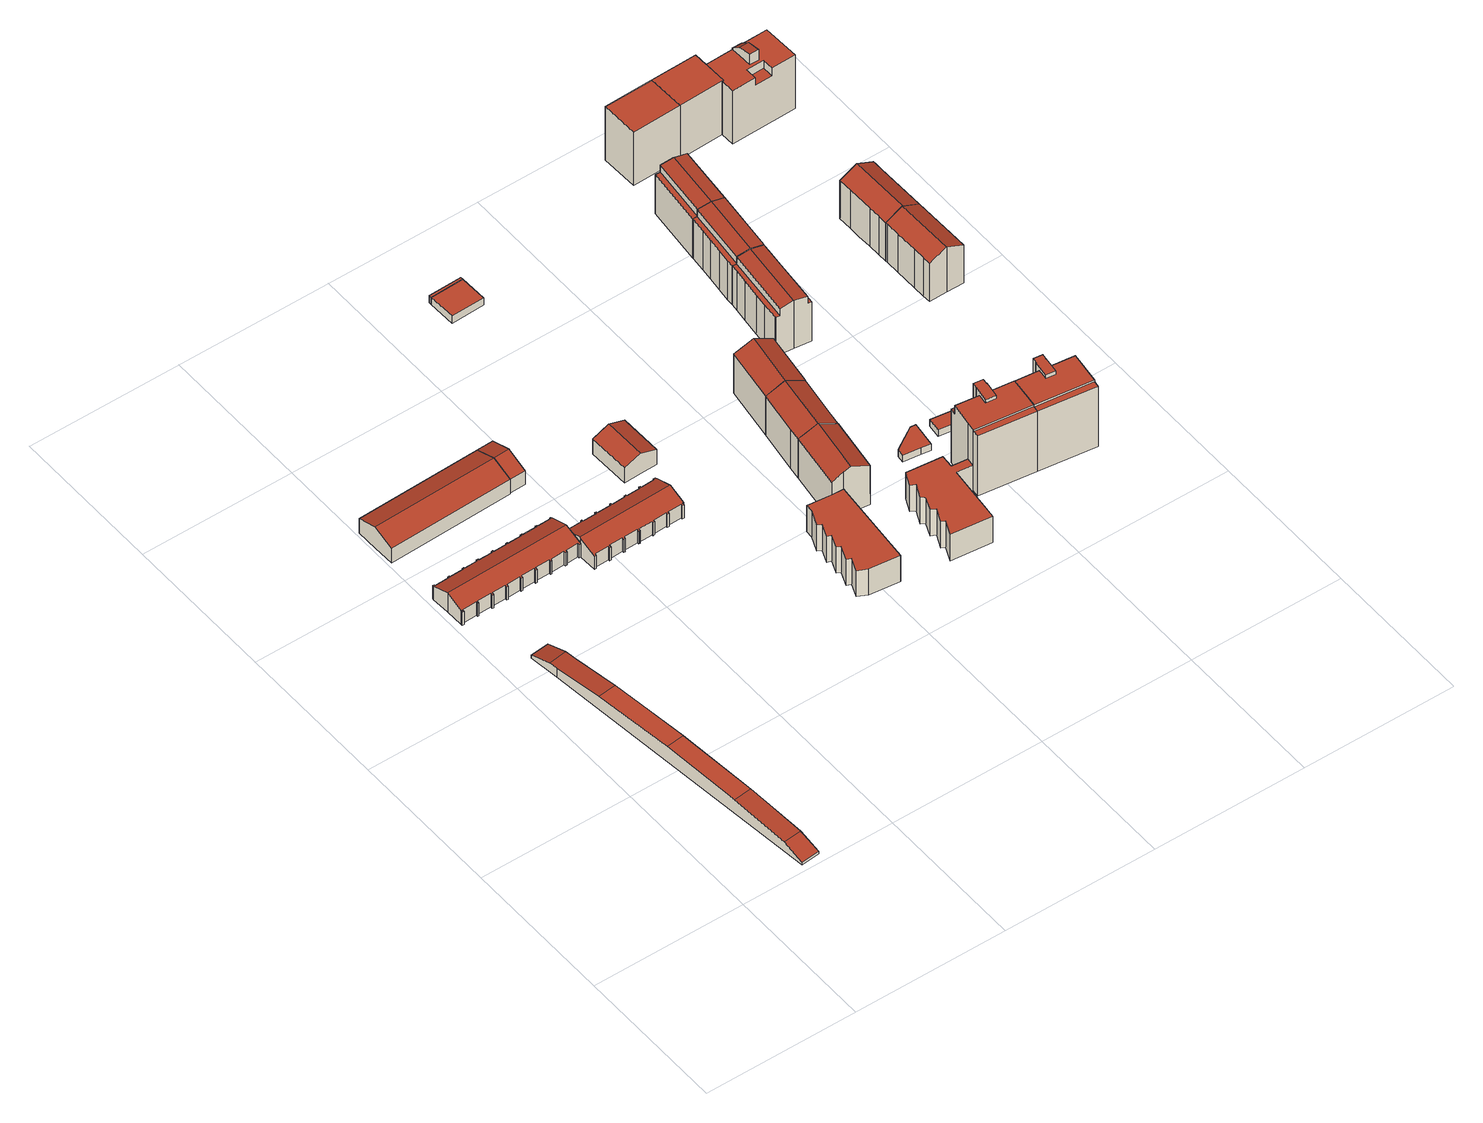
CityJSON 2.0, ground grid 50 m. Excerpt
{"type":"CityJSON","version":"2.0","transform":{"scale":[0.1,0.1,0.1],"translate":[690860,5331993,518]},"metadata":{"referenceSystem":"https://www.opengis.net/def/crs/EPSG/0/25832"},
"CityObjects":{
"building1":{"type":"Building","attributes":{"Gemeindeschluessel":"09162000","HoeheDach":"525.830","HoeheGrund":"518.940","Methode":"2000","NiedrigsteTraufeDesGebaeudes":"521.136","Geometrietyp2DReferenz":"3000","function":"53001_1800","roofType":"3900","measuredHeight":6.89},"geometry":[{"type":"MultiSurface","lod":"2","boundaries":[[[0,1,2,3]],[[4,5,6,7]],[[8,9,10,11,4,7]],[[9,8,12,0,3]],[[9,3,2,10]],[[13,14,15,16]],[[17,18,19,20]],[[4,11,21,19,18,15,14,5]],[[12,20,19,21,1,0]],[[6,5,14,13]],[[8,7,6,13,16,17,20,12]],[[11,10,2,1,21]],[[16,15,18,17]]],"semantics":{"surfaces":[{"type":"RoofSurface"},{"type":"WallSurface"},{"type":"GroundSurface"}],"values":[0,1,2,1,1,0,0,1,0,0,1,1,0]}}]},
"building2":{"type":"Building","attributes":{"Gemeindeschluessel":"09162000","HoeheDach":"526.133","HoeheGrund":"518.770","Methode":"1000","NiedrigsteTraufeDesGebaeudes":"523.767","Geometrietyp2DReferenz":"3000","function":"31001_9998","roofType":"3100","measuredHeight":7.36},"geometry":[{"type":"MultiSurface","lod":"2","boundaries":[[[22,23,24,25]],[[26,27,28,29]],[[30,31,32,33]],[[34,35,36,37]],[[38,39,40,41]],[[41,40,42,43]],[[44,45,46,47]],[[48,49,50,51]],[[52,53,23,22]],[[54,55,56,57]],[[58,59,60,61]],[[33,32,62,63]],[[64,65,66,67]],[[37,36,68,69]],[[70,71,72,73]],[[43,42,74,75]],[[30,33,63,76,77,78,79,80,81,82,83,52,22,25,84,54,57,85,86,87,88,89,90,38,41,43,75,34,37,69,91,92,93,94,70,73,95,96,97,98,58,61,99,44,47,100,101,102,103,104,26,29,105,106,107,108,109,110,111,112,113,114,115,116,117,118,119,120,121,122,123,48,51,124,125,64,67,126]],[[115,127,128,116]],[[106,129,130,107]],[[84,131,55,54]],[[108,132,133,109]],[[87,134,135,88]],[[86,136,134,87]],[[47,46,137,100]],[[123,138,49,48]],[[78,139,140,79]],[[82,141,142,83]],[[88,135,143,89]],[[91,144,145,92]],[[69,68,144,91]],[[95,146,147,96]],[[121,148,149,122]],[[120,150,148,121]],[[67,66,151,126]],[[102,152,153,103]],[[77,154,139,78]],[[89,143,155,90]],[[90,155,39,38]],[[113,156,157,114]],[[100,137,158,101]],[[122,149,138,123]],[[114,157,127,115]],[[85,159,136,86]],[[117,160,161,118]],[[51,50,162,124]],[[66,65,163,162,50,49,138,149,148,150,164,161,160,128,127,157,156,165,166,167,133,132,130,129,168,28,27,169,153,152,158,137,46,45,170,60,59,171,31,151]],[[116,128,160,117]],[[92,145,172,93]],[[61,60,170,99]],[[96,147,173,97]],[[110,167,166,111]],[[75,74,35,34]],[[31,171,173,147,146,72,71,174,172,145,144,68,36,35,74,42,40,39,155,143,135,134,136,159,56,55,131,24,23,53,142,141,175,176,140,139,154,177,62,32]],[[104,169,27,26]],[[112,165,156,113]],[[107,130,132,108]],[[83,142,53,52]],[[93,172,174,94]],[[124,162,163,125]],[[63,62,177,76]],[[79,140,176,80]],[[94,174,71,70]],[[103,153,169,104]],[[25,24,131,84]],[[109,133,167,110]],[[80,176,175,81]],[[126,151,31,30]],[[76,177,154,77]],[[111,166,165,112]],[[81,175,141,82]],[[57,56,159,85]],[[125,163,65,64]],[[118,161,164,119]],[[99,170,45,44]],[[119,164,150,120]],[[105,168,129,106]],[[73,72,146,95]],[[29,28,168,105]],[[101,158,152,102]],[[98,171,59,58]],[[97,173,171,98]]],"semantics":{"surfaces":[{"type":"WallSurface"},{"type":"GroundSurface"},{"type":"RoofSurface"}],"values":[0,0,0,0,0,0,0,0,0,0,0,0,0,0,0,0,1,0,0,0,0,0,0,0,0,0,0,0,0,0,0,0,0,0,0,0,0,0,0,0,0,0,0,0,0,2,0,0,0,0,0,0,2,0,0,0,0,0,0,0,0,0,0,0,0,0,0,0,0,0,0,0,0,0,0,0,0,0,0,0,0]}}]},
"building3":{"type":"Building","attributes":{"Gemeindeschluessel":"09162000","HoeheDach":"526.581","HoeheGrund":"518.492","Methode":"1000","NiedrigsteTraufeDesGebaeudes":"524.011","Geometrietyp2DReferenz":"3000","function":"51009_1610","roofType":"3100","measuredHeight":8.09},"geometry":[{"type":"MultiSurface","lod":"2","boundaries":[[[178,179,180,181,182]],[[182,181,183,184]],[[183,181,180,185]],[[186,187,179,178]],[[178,182,184,188,186]],[[185,180,179,187]],[[188,184,183,185,187,186]]],"semantics":{"surfaces":[{"type":"WallSurface"},{"type":"RoofSurface"},{"type":"GroundSurface"}],"values":[0,0,1,0,2,1,0]}}]},
"building4":{"type":"Building","attributes":{"Gemeindeschluessel":"09162000","HoeheDach":"526.585","HoeheGrund":"518.800","Methode":"1000","NiedrigsteTraufeDesGebaeudes":"524.013","Geometrietyp2DReferenz":"3000","function":"31001_9998","roofType":"3100","measuredHeight":7.79},"geometry":[{"type":"MultiSurface","lod":"2","boundaries":[[[189,190,181,191]],[[192,193,190,189]],[[190,193,194,180,181]],[[191,181,180,179,195]],[[194,196,179,180]],[[195,179,196,197]],[[191,195,197,192,189]],[[197,196,194,193,192]]],"semantics":{"surfaces":[{"type":"WallSurface"},{"type":"RoofSurface"},{"type":"GroundSurface"}],"values":[0,0,1,0,1,0,2,0]}}]},
"building5":{"type":"Building","attributes":{"Gemeindeschluessel":"09162000","HoeheDach":"526.107","HoeheGrund":"518.750","Methode":"1000","NiedrigsteTraufeDesGebaeudes":"523.839","Geometrietyp2DReferenz":"3000","function":"31001_9998","roofType":"3100","measuredHeight":7.36},"geometry":[{"type":"MultiSurface","lod":"2","boundaries":[[[198,199,200,201]],[[61,202,203,58]],[[204,205,206,207]],[[208,209,210,211]],[[212,213,214,215]],[[216,217,218,219]],[[220,221,222,223]],[[211,210,224,225]],[[99,61,58,226,227,228,204,207,212,215,229,230,231,216,219,232,233,234,235,198,201,236,237,238,239,240,241,242,243,244,245,220,223,246,247,248,249,250,251,252,253,254,255,256,257,258,259,260,261,208,211,225,262,263,264,265,266]],[[233,267,268,234]],[[240,269,270,241]],[[264,271,272,265]],[[241,270,273,242]],[[219,218,274,232]],[[225,224,275,262]],[[248,276,277,249]],[[251,278,279,252]],[[242,273,280,243]],[[235,281,199,198]],[[226,282,283,227]],[[231,284,217,216]],[[229,285,286,230]],[[207,206,213,212]],[[246,287,288,247]],[[245,289,221,220]],[[227,283,290,228]],[[250,291,278,251]],[[244,292,289,245]],[[265,272,293,266]],[[201,200,294,236]],[[234,268,281,235]],[[280,273,270,269,295,296,297,294,200,199,281,268,267,274,218,217,284,286,285,214,213,206,205,290,283,282,203,202]],[[272,271,298,275,224,210,209,299,300,301,302,303,304,305,306,307,279,278,291,277,276,288,287,222,221,289,292,280,202,308,293]],[[259,301,300,260]],[[232,274,267,233]],[[249,277,291,250]],[[255,305,304,256]],[[236,294,297,237]],[[252,279,307,253]],[[238,296,295,239]],[[253,307,306,254]],[[266,293,308,99]],[[261,299,209,208]],[[263,298,271,264]],[[237,297,296,238]],[[58,203,282,226]],[[223,222,287,246]],[[247,288,276,248]],[[99,308,202,61]],[[243,280,292,244]],[[257,303,302,258]],[[230,286,284,231]],[[256,304,303,257]],[[260,300,299,261]],[[254,306,305,255]],[[262,275,298,263]],[[258,302,301,259]],[[228,290,205,204]],[[215,214,285,229]],[[239,295,269,240]]],"semantics":{"surfaces":[{"type":"WallSurface"},{"type":"GroundSurface"},{"type":"RoofSurface"}],"values":[0,0,0,0,0,0,0,0,1,0,0,0,0,0,0,0,0,0,0,0,0,0,0,0,0,0,0,0,0,0,0,2,2,0,0,0,0,0,0,0,0,0,0,0,0,0,0,0,0,0,0,0,0,0,0,0,0,0,0,0]}}]},
"building6":{"type":"Building","attributes":{"Gemeindeschluessel":"09162000","HoeheDach":"526.632","HoeheGrund":"518.750","Methode":"1000","NiedrigsteTraufeDesGebaeudes":"524.498","Geometrietyp2DReferenz":"3000","function":"31001_9998","roofType":"3100","measuredHeight":7.88},"geometry":[{"type":"MultiSurface","lod":"2","boundaries":[[[309,310,311,312]],[[313,314,315,316,317,318]],[[309,316,315,310]],[[310,315,314,313,319,311]],[[319,313,318,320]],[[319,320,312,311]],[[320,318,317,316,309,312]]],"semantics":{"surfaces":[{"type":"RoofSurface"},{"type":"GroundSurface"},{"type":"WallSurface"}],"values":[0,1,2,2,2,0,2]}}]},
"building7":{"type":"Building","attributes":{"Gemeindeschluessel":"09162000","HoeheDach":"528.996","HoeheGrund":"518.980","Methode":"1000","NiedrigsteTraufeDesGebaeudes":"528.996","Geometrietyp2DReferenz":"3000","function":"31001_1000","roofType":"1000","measuredHeight":10.02,"storeysAboveGround":3},"geometry":[{"type":"MultiSurface","lod":"2","boundaries":[[[321,322,323,324]],[[325,326,327,328]],[[329,330,331,332]],[[333,334,335,336]],[[337,329,332,338]],[[326,325,322,321,339,340,334,333,341,342,343,344,330,329,337,345,346]],[[330,344,347,331]],[[343,342,348,349]],[[344,343,349,347]],[[322,325,328,323]],[[340,339,350,351]],[[352,353,338,332,331,347,349,348,354,336,335,351,350,324,323,328,327]],[[346,345,353,352]],[[345,337,338,353]],[[326,346,352,327]],[[339,321,324,350]],[[342,341,354,348]],[[334,340,351,335]],[[341,333,336,354]]],"semantics":{"surfaces":[{"type":"WallSurface"},{"type":"RoofSurface"},{"type":"GroundSurface"}],"values":[0,0,0,0,0,1,0,0,0,0,0,2,0,0,0,0,0,0,0]}}]},
"building8":{"type":"Building","attributes":{"Gemeindeschluessel":"09162000","HoeheDach":"521.315","HoeheGrund":"518.480","Methode":"1000","NiedrigsteTraufeDesGebaeudes":"521.315","Geometrietyp2DReferenz":"3000","function":"31001_2000","roofType":"1000","measuredHeight":2.83},"geometry":[{"type":"MultiSurface","lod":"2","boundaries":[[[355,356,357,358]],[[359,360,356,355]],[[361,362,360,359]],[[355,358,361,359]],[[358,357,362,361]],[[360,362,357,356]]],"semantics":{"surfaces":[{"type":"WallSurface"},{"type":"GroundSurface"},{"type":"RoofSurface"}],"values":[0,0,0,1,0,2]}}]},
"building9":{"type":"Building","attributes":{"Gemeindeschluessel":"09162000","HoeheDach":"521.300","HoeheGrund":"518.484","Methode":"1000","NiedrigsteTraufeDesGebaeudes":"521.300","Geometrietyp2DReferenz":"3000","function":"51009_1610","roofType":"1000","measuredHeight":2.82},"geometry":[{"type":"MultiSurface","lod":"2","boundaries":[[[358,357,363,364]],[[364,363,365,366]],[[366,365,362,361]],[[364,366,361,358]],[[361,362,357,358]],[[357,362,365,363]]],"semantics":{"surfaces":[{"type":"WallSurface"},{"type":"GroundSurface"},{"type":"RoofSurface"}],"values":[0,0,0,1,0,2]}}]},
"building10":{"type":"Building","attributes":{"Gemeindeschluessel":"09162000","HoeheDach":"536.675","HoeheGrund":"518.840","Methode":"1000","NiedrigsteTraufeDesGebaeudes":"533.772","Geometrietyp2DReferenz":"3000","function":"31001_1000","roofType":"3100","measuredHeight":17.84,"storeysAboveGround":5},"geometry":[{"type":"MultiSurface","lod":"2","boundaries":[[[367,368,369,370]],[[371,372,373,374,375]],[[367,376,373,372,368]],[[371,375,377,370,369]],[[377,378,376,367,370]],[[373,376,378,374]],[[371,369,368,372]],[[377,375,374,378]]],"semantics":{"surfaces":[{"type":"WallSurface"},{"type":"RoofSurface"},{"type":"GroundSurface"}],"values":[0,1,0,0,2,0,1,0]}}]},
"building11":{"type":"Building","attributes":{"Gemeindeschluessel":"09162000","HoeheDach":"536.723","HoeheGrund":"518.830","Methode":"1000","NiedrigsteTraufeDesGebaeudes":"533.736","Geometrietyp2DReferenz":"3000","function":"31001_1000","roofType":"3100","measuredHeight":17.89,"storeysAboveGround":5},"geometry":[{"type":"MultiSurface","lod":"2","boundaries":[[[379,380,381,382,372]],[[372,382,383,384,385]],[[376,385,384,386]],[[367,379,372,385,376]],[[387,388,389,367,376,386]],[[387,383,382,381,388]],[[389,380,379,367]],[[386,384,383,387]],[[388,381,380,389]]],"semantics":{"surfaces":[{"type":"RoofSurface"},{"type":"WallSurface"},{"type":"GroundSurface"}],"values":[0,0,1,1,2,1,1,1,1]}}]},
"building12":{"type":"Building","attributes":{"Gemeindeschluessel":"09162000","HoeheDach":"528.970","HoeheGrund":"518.940","Methode":"1000","NiedrigsteTraufeDesGebaeudes":"528.970","Geometrietyp2DReferenz":"3000","function":"31001_1000","roofType":"1000","measuredHeight":10.03,"storeysAboveGround":3},"geometry":[{"type":"MultiSurface","lod":"2","boundaries":[[[390,391,392,393]],[[394,395,396,397]],[[398,399,400,401]],[[402,403,404,405]],[[406,407,408,409]],[[410,411,412,413]],[[391,411,410,392]],[[405,404,406,409,414,415,401,400,416,417,394,397,418,393,392,410,413]],[[404,403,407,406]],[[419,390,393,418]],[[402,412,411,391,390,419,396,395,420,421,399,398,422,423,408,407,403]],[[396,419,418,397]],[[415,422,398,401]],[[399,421,416,400]],[[420,395,394,417]],[[409,408,423,414]],[[414,423,422,415]],[[421,420,417,416]],[[412,402,405,413]]],"semantics":{"surfaces":[{"type":"WallSurface"},{"type":"GroundSurface"},{"type":"RoofSurface"}],"values":[0,0,0,0,0,0,0,1,0,0,2,0,0,0,0,0,0,0,0]}}]},
"building13":{"type":"Building","attributes":{"Gemeindeschluessel":"09162000","HoeheDach":"536.836","HoeheGrund":"518.770","Methode":"1000","NiedrigsteTraufeDesGebaeudes":"533.911","Geometrietyp2DReferenz":"3000","function":"31001_1000","roofType":"3100","measuredHeight":18.07,"storeysAboveGround":5},"geometry":[{"type":"MultiSurface","lod":"2","boundaries":[[[424,425,426,427]],[[425,428,429,430,431,426]],[[429,428,432,388]],[[432,428,425,424]],[[387,427,426,431]],[[388,387,431,430,429]],[[388,432,424,427,387]]],"semantics":{"surfaces":[{"type":"RoofSurface"},{"type":"WallSurface"},{"type":"GroundSurface"}],"values":[0,1,1,0,1,2,1]}}]},
"building14":{"type":"Building","attributes":{"Gemeindeschluessel":"09162000","HoeheDach":"521.716","HoeheGrund":"519.090","Methode":"1000","NiedrigsteTraufeDesGebaeudes":"521.716","Geometrietyp2DReferenz":"3000","function":"31001_2000","roofType":"1000","measuredHeight":2.63},"geometry":[{"type":"MultiSurface","lod":"2","boundaries":[[[433,434,435,436,437,438,439]],[[440,441,435,434]],[[442,440,434,433]],[[441,443,436,435]],[[443,444,437,436]],[[445,446,439,438]],[[446,445,444,443,441,440,442]],[[446,442,433,439]],[[444,445,438,437]]],"semantics":{"surfaces":[{"type":"GroundSurface"},{"type":"WallSurface"},{"type":"RoofSurface"}],"values":[0,1,1,1,1,1,2,1,1]}}]},
"building15":{"type":"Building","attributes":{"Gemeindeschluessel":"09162000","HoeheDach":"544.450","HoeheGrund":"519.400","Methode":"2000","NiedrigsteTraufeDesGebaeudes":"539.990","Geometrietyp2DReferenz":"3000","function":"31001_1000","roofType":"1000","measuredHeight":25.05,"storeysAboveGround":8},"geometry":[{"type":"MultiSurface","lod":"2","boundaries":[[[447,448,449,450]],[[451,450,449,452,453,454]],[[452,449,448,455,456,457,458]],[[459,460,461,462,463,464]],[[465,464,463,466,467,447,450,451,468,469]],[[466,456,455,467]],[[470,458,457,471]],[[459,472,473,474,475,476,470,471,477,460]],[[467,455,448,447]],[[466,463,462,478,456]],[[479,454,453,480]],[[481,482,483,484]],[[468,481,484,469]],[[480,476,475,479]],[[465,472,459,464]],[[465,469,484,483,473,472]],[[457,456,478,485,477,471]],[[452,458,470,476,480,453]],[[485,478,462,461]],[[451,454,479,475,474,482,481,468]],[[461,460,477,485]],[[482,474,473,483]]],"semantics":{"surfaces":[{"type":"WallSurface"},{"type":"RoofSurface"},{"type":"GroundSurface"}],"values":[0,0,1,0,2,0,0,1,0,0,1,1,0,0,0,0,0,0,1,0,0,0]}}]},
"building16":{"type":"Building","attributes":{"Gemeindeschluessel":"09162000","HoeheDach":"521.875","HoeheGrund":"519.450","Methode":"1000","NiedrigsteTraufeDesGebaeudes":"521.875","Geometrietyp2DReferenz":"3000","function":"31001_2000","roofType":"1000","measuredHeight":2.42},"geometry":[{"type":"MultiSurface","lod":"2","boundaries":[[[486,487,488,489]],[[487,490,491,488]],[[492,486,489,493]],[[492,490,487,486]],[[490,492,493,491]],[[489,488,491,493]]],"semantics":{"surfaces":[{"type":"WallSurface"},{"type":"RoofSurface"},{"type":"GroundSurface"}],"values":[0,0,0,1,0,2]}}]},
"building17":{"type":"Building","attributes":{"Gemeindeschluessel":"09162000","HoeheDach":"536.990","HoeheGrund":"518.520","Methode":"2000","NiedrigsteTraufeDesGebaeudes":"533.470","Geometrietyp2DReferenz":"3000","function":"31001_1000","roofType":"3100","measuredHeight":18.47,"storeysAboveGround":5},"geometry":[{"type":"MultiSurface","lod":"2","boundaries":[[[494,495,496,497]],[[498,499,500,501,494,497,502,503,504,505]],[[506,507,508,509]],[[497,496,510,502]],[[508,511,512,509]],[[499,513,514,500]],[[515,516,517,518]],[[504,503,519,518,517,520,511,508,507]],[[501,521,495,494]],[[504,507,506,505]],[[499,498,522,516,515,513]],[[512,511,520,523]],[[498,505,506,509,512,523,522]],[[522,523,520,517,516]],[[500,514,521,501]],[[502,510,519,503]],[[515,518,519,510,496,495,521,514,513]]],"semantics":{"surfaces":[{"type":"WallSurface"},{"type":"GroundSurface"},{"type":"RoofSurface"}],"values":[0,1,2,0,0,0,0,0,0,0,0,2,0,2,0,0,2]}}]},
"building18":{"type":"Building","attributes":{"Gemeindeschluessel":"09162000","HoeheDach":"536.990","HoeheGrund":"518.480","Methode":"2000","NiedrigsteTraufeDesGebaeudes":"533.500","Geometrietyp2DReferenz":"3000","function":"31001_1000","roofType":"3100","measuredHeight":18.51,"storeysAboveGround":5},"geometry":[{"type":"MultiSurface","lod":"2","boundaries":[[[520,524,525,526]],[[527,528,524,520]],[[507,529,530,508]],[[503,531,532,533,534,535,536,537,504]],[[503,519,538,531]],[[532,539,540,533]],[[503,504,507,508,527,520,526,541,519]],[[541,542,543,544,545,540,539,538,519]],[[530,528,527,508]],[[537,536,543,542,525,524,528,530,529]],[[541,526,525,542]],[[537,529,507,504]],[[534,545,544,535]],[[535,544,543,536]],[[531,538,539,532]],[[533,540,545,534]]],"semantics":{"surfaces":[{"type":"RoofSurface"},{"type":"GroundSurface"},{"type":"WallSurface"}],"values":[0,0,0,1,2,2,2,0,2,2,2,2,2,2,2,2]}}]},
"building19":{"type":"Building","attributes":{"Gemeindeschluessel":"09162000","HoeheDach":"544.460","HoeheGrund":"519.440","Methode":"2000","NiedrigsteTraufeDesGebaeudes":"539.920","Geometrietyp2DReferenz":"3000","function":"31001_1000","roofType":"1000","measuredHeight":25.02,"storeysAboveGround":8},"geometry":[{"type":"MultiSurface","lod":"2","boundaries":[[[546,547,548,549]],[[550,551,552,553,554,555,468,451]],[[556,557,558,559]],[[550,560,561,551]],[[549,562,563,546]],[[551,561,564,552]],[[548,565,566,567,562,549]],[[547,546,563,451,468,481,559,558]],[[554,553,568,569,570]],[[568,564,561,560,567,566,571]],[[554,570,572,573,557,556,574,555]],[[572,570,569,575]],[[576,571,566,565]],[[575,577,573,572]],[[574,556,559,481]],[[548,547,558,557,573,577,576,565]],[[552,564,568,553]],[[550,451,563,562,567,560]],[[555,574,481,468]],[[568,571,576,577,575,569]]],"semantics":{"surfaces":[{"type":"WallSurface"},{"type":"GroundSurface"},{"type":"RoofSurface"}],"values":[0,1,0,0,2,0,0,0,0,2,0,2,0,0,2,2,0,0,0,0]}}]},
"building20":{"type":"Building","attributes":{"Gemeindeschluessel":"09162000","HoeheDach":"537.020","HoeheGrund":"518.450","Methode":"2000","NiedrigsteTraufeDesGebaeudes":"533.540","Geometrietyp2DReferenz":"3000","function":"31001_1000","roofType":"3100","measuredHeight":18.57,"storeysAboveGround":5},"geometry":[{"type":"MultiSurface","lod":"2","boundaries":[[[578,543,579,580]],[[581,580,579,582,583,584]],[[524,585,584,583,586]],[[587,581,584,585,588,589,590]],[[587,590,529,591]],[[529,590,589,530]],[[578,591,529,530,528,524,586,592,543]],[[592,582,579,543]],[[589,588,528,530]],[[592,586,583,582]],[[528,588,585,524]],[[578,580,581,587,591]]],"semantics":{"surfaces":[{"type":"WallSurface"},{"type":"RoofSurface"},{"type":"GroundSurface"}],"values":[0,0,1,0,0,1,0,1,0,0,1,2]}}]},
"building21":{"type":"Building","attributes":{"Gemeindeschluessel":"09162000","HoeheDach":"538.725","HoeheGrund":"518.167","Methode":"1000","NiedrigsteTraufeDesGebaeudes":"538.725","Geometrietyp2DReferenz":"3000","function":"31001_1000","roofType":"1000","measuredHeight":20.56,"storeysAboveGround":7},"geometry":[{"type":"MultiSurface","lod":"2","boundaries":[[[593,594,595,596]],[[596,595,597,598]],[[598,597,599,600]],[[600,599,594,593]],[[594,599,597,595]],[[596,598,600,593]]],"semantics":{"surfaces":[{"type":"WallSurface"},{"type":"RoofSurface"},{"type":"GroundSurface"}],"values":[0,0,0,0,1,2]}}]},
"building22":{"type":"Building","attributes":{"Gemeindeschluessel":"09162000","HoeheDach":"535.916","HoeheGrund":"518.400","Methode":"1000","NiedrigsteTraufeDesGebaeudes":"533.135","Geometrietyp2DReferenz":"3000","function":"31001_1000","roofType":"3100","measuredHeight":17.52,"storeysAboveGround":5},"geometry":[{"type":"MultiSurface","lod":"2","boundaries":[[[601,602,603,604,605]],[[606,607,608,609]],[[610,611,612,613]],[[614,615,616,606,609,610,613,617,618]],[[601,614,618,602]],[[613,612,619,617]],[[604,603,619,612,611,608,607,620]],[[618,617,619,603,602]],[[609,608,611,610]],[[616,620,607,606]],[[616,615,605,604,620]],[[605,615,614,601]]],"semantics":{"surfaces":[{"type":"RoofSurface"},{"type":"WallSurface"},{"type":"GroundSurface"}],"values":[0,1,1,2,1,1,0,1,1,1,1,1]}}]},
"building23":{"type":"Building","attributes":{"Gemeindeschluessel":"09162000","HoeheDach":"538.756","HoeheGrund":"518.167","Methode":"1000","NiedrigsteTraufeDesGebaeudes":"538.756","Geometrietyp2DReferenz":"3000","function":"31001_1000","roofType":"1000","measuredHeight":20.59,"storeysAboveGround":7},"geometry":[{"type":"MultiSurface","lod":"2","boundaries":[[[621,622,623,624]],[[625,626,627,628]],[[629,627,626,623,622,630]],[[598,621,624,625,628,600]],[[628,627,629,600]],[[600,629,630,598]],[[598,630,622,621]],[[624,623,626,625]]],"semantics":{"surfaces":[{"type":"WallSurface"},{"type":"RoofSurface"},{"type":"GroundSurface"}],"values":[0,0,1,2,0,0,0,0]}}]},
"building24":{"type":"Building","attributes":{"Gemeindeschluessel":"09162000","HoeheDach":"535.954","HoeheGrund":"518.380","Methode":"1000","NiedrigsteTraufeDesGebaeudes":"533.138","Geometrietyp2DReferenz":"3000","function":"31001_1000","roofType":"3100","measuredHeight":17.57,"storeysAboveGround":5},"geometry":[{"type":"MultiSurface","lod":"2","boundaries":[[[631,617,618,602,632]],[[633,634,635,636]],[[637,638,639,640,641]],[[638,637,634,633]],[[642,643,644,645]],[[646,631,632,647,635,634,637,641]],[[648,649,643,642]],[[650,646,641,640]],[[645,644,602,618]],[[648,636,635,647,649]],[[646,650,617,631]],[[602,644,643,649,647,632]],[[617,650,640,639,638,633,636,648,642,645,618]]],"semantics":{"surfaces":[{"type":"WallSurface"},{"type":"RoofSurface"},{"type":"GroundSurface"}],"values":[0,0,0,0,0,1,0,0,0,0,0,1,2]}}]},
"building25":{"type":"Building","attributes":{"Gemeindeschluessel":"09162000","HoeheDach":"542.724","HoeheGrund":"518.209","Methode":"2000","NiedrigsteTraufeDesGebaeudes":"535.800","Geometrietyp2DReferenz":"3000","function":"31001_1000","roofType":"1000","measuredHeight":24.52,"storeysAboveGround":7},"geometry":[{"type":"MultiSurface","lod":"2","boundaries":[[[651,652,653,654]],[[655,652,651,656]],[[625,626,623,624]],[[655,657,658,653,652]],[[659,660,661,662]],[[654,653,658,663]],[[659,664,665,666,657,655,656,667,623,626,627,668,669,660]],[[670,664,659,662]],[[671,668,627,628]],[[628,627,626,625]],[[672,624,623,667,663,658,657,666]],[[671,628,625,624,672,673]],[[667,656,651,654,663]],[[661,674,670,662]],[[672,666,665,673]],[[661,660,669,674]],[[671,673,665,664,670,674,669,668]]],"semantics":{"surfaces":[{"type":"RoofSurface"},{"type":"WallSurface"},{"type":"GroundSurface"}],"values":[0,1,1,1,1,0,0,1,1,1,1,2,1,0,1,1,1]}}]}
},
"vertices":[
[96,984,55],[155,991,55],[148,1060,31],[88,1054,31],[263,13,21],[263,13,31],[203,7,31],[203,7,21],[99,956,21],[88,1054,21],[148,1060,21],[158,962,21],[99,956,57],[196,77,55],[255,83,55],[234,275,72],[175,268,72],[146,530,78],[205,537,78],[176,799,72],[117,792,72],[158,962,57],
[124,1401,8],[124,1401,58],[124,1396,60],[124,1396,8],[326,1278,8],[326,1278,58],[322,1279,58],[322,1279,8],[19,1334,8],[19,1334,81],[16,1392,60],[16,1392,8],[317,1406,8],[317,1406,58],[323,1407,58],[323,1407,8],[267,1405,8],[267,1405,58],[272,1405,58],[272,1405,8],[272,1400,60],[272,1400,8],[420,1282,8],[420,1282,58],[419,1288,60],[419,1288,8],[73,1272,8],[73,1272,58],[72,1277,60],[72,1277,8],[118,1401,8],[118,1401,58],[167,1403,8],[167,1403,58],[173,1403,58],[173,1403,8],[424,1344,8],[424,1344,81],[426,1286,60],[426,1286,8],[17,1392,60],[17,1392,8],[21,1271,8],[21,1271,58],[21,1276,60],[21,1276,8],[324,1402,60],[324,1402,8],[417,1404,8],[417,1404,60],[417,1409,58],[417,1409,8],[317,1401,60],[317,1401,8],[17,1398,8],[22,1398,8],[22,1393,8],[69,1394,8],[69,1399,8],[74,1399,8],[74,1395,8],[119,1396,8],[167,1398,8],[173,1398,8],[217,1399,8],[217,1403,8],[223,1404,8],[223,1399,8],[267,1400,8],[369,1403,8],[369,1408,8],[374,1408,8],[375,1403,8],[421,1409,8],[421,1404,8],[422,1404,8],[424,1345,8],[426,1282,8],[379,1286,8],[378,1280,8],[373,1280,8],[372,1286,8],[328,1285,8],[321,1284,8],[276,1283,8],[276,1277,8],[271,1277,8],[270,1283,8],[227,1282,8],[227,1276,8],[222,1276,8],[221,1282,8],[178,1280,8],[176,1274,8],[172,1274,8],[171,1280,8],[128,1279,8],[127,1272,8],[122,1273,8],[122,1279,8],[77,1278,8],[77,1272,8],[26,1276,8],[26,1270,8],[20,1275,8],[176,1274,58],[172,1274,58],[276,1283,60],[276,1277,58],[167,1398,59],[271,1277,58],[270,1283,60],[217,1403,58],[223,1404,58],[217,1399,60],[379,1286,60],[77,1272,58],[22,1393,60],[69,1394,60],[74,1395,60],[119,1396,60],[223,1399,60],[369,1403,60],[369,1408,58],[421,1409,58],[421,1404,60],[122,1279,60],[77,1278,60],[122,1273,58],[20,1275,60],[373,1280,58],[372,1286,60],[22,1398,58],[267,1400,60],[221,1282,60],[178,1280,60],[378,1280,58],[173,1398,60],[171,1280,60],[128,1279,60],[26,1276,60],[26,1270,58],[127,1272,58],[222,1276,58],[227,1276,58],[227,1282,60],[321,1284,60],[328,1285,60],[426,1282,58],[424,1345,81],[374,1408,58],[422,1404,60],[375,1403,60],[74,1399,58],[69,1399,58],[17,1398,58],
[414,1725,5],[414,1725,60],[416,1654,86],[418,1584,60],[418,1584,5],[12,1571,60],[12,1571,5],[10,1642,86],[9,1712,5],[9,1712,60],[10,1640,5],
[469,1586,8],[469,1586,60],[418,1584,8],[468,1655,8],[468,1655,85],[468,1656,86],[414,1725,8],[466,1726,60],[466,1726,8],
[675,1350,8],[675,1350,61],[675,1356,59],[675,1356,8],[426,1286,81],[424,1344,60],[481,1345,8],[481,1345,60],[525,1345,61],[525,1345,8],[526,1231,8],[526,1231,60],[483,1230,61],[483,1230,8],[525,1351,8],[525,1351,59],[530,1351,59],[530,1351,8],[580,1353,8],[580,1353,59],[581,1347,61],[581,1347,8],[733,1231,8],[733,1231,58],[727,1231,59],[727,1231,8],[483,1224,59],[483,1224,8],[476,1345,8],[476,1350,8],[481,1351,8],[530,1346,8],[575,1347,8],[576,1353,8],[625,1349,8],[625,1354,8],[630,1354,8],[631,1349,8],[680,1356,8],[680,1350,8],[724,1352,8],[724,1357,8],[731,1357,8],[731,1352,8],[733,1352,8],[734,1295,8],[735,1237,8],[733,1237,8],[727,1236,8],[682,1234,8],[682,1230,8],[676,1230,8],[676,1235,8],[633,1233,8],[633,1229,8],[627,1228,8],[627,1233,8],[582,1232,8],[582,1227,8],[577,1227,8],[577,1232,8],[532,1231,8],[532,1226,8],[526,1226,8],[478,1224,8],[477,1229,8],[433,1228,8],[433,1223,8],[427,1223,8],[625,1354,59],[630,1354,59],[731,1357,59],[731,1352,60],[433,1228,60],[433,1223,59],[733,1352,60],[625,1349,61],[478,1224,59],[682,1230,58],[676,1230,58],[633,1233,60],[633,1229,59],[734,1295,81],[631,1349,61],[476,1345,60],[476,1350,58],[576,1353,59],[530,1346,61],[575,1347,61],[727,1236,60],[682,1234,60],[733,1237,61],[481,1351,58],[676,1235,60],[735,1237,61],[427,1223,59],[680,1356,59],[724,1357,59],[724,1352,61],[680,1350,61],[477,1229,60],[526,1226,59],[532,1226,59],[532,1231,60],[577,1232,60],[577,1227,58],[582,1227,58],[582,1232,60],[627,1233,60],[627,1228,59],[426,1282,80],
[681,1567,66],[684,1430,65],[739,1432,86],[736,1570,86],[794,1433,8],[739,1432,8],[684,1430,8],[681,1567,8],[736,1570,8],[791,1572,8],[794,1433,65],[791,1572,65],
[953,912,110],[940,919,110],[940,919,10],[953,912,10],[960,968,110],[963,992,110],[963,992,10],[960,968,10],[1057,758,110],[1051,694,110],[1051,694,10],[1057,758,10],[945,816,110],[933,822,110],[933,822,10],[945,816,10],[1077,972,110],[1077,972,10],[937,869,110],[950,864,110],[927,770,110],[941,764,110],[923,720,110],[953,705,110],[1078,981,110],[1039,984,110],[953,705,10],[941,764,10],[923,720,10],[937,869,10],[950,864,10],[1039,984,10],[1078,981,10],[927,770,10],
[674,2181,5],[674,2181,33],[672,2270,33],[672,2270,5],[782,2184,5],[782,2184,33],[779,2273,5],[779,2273,33],
[672,2279,33],[672,2279,5],[779,2282,33],[779,2282,5],
[1184,1147,8],[1184,1147,158],[1159,972,158],[1159,972,8],[1099,979,187],[1125,1157,187],[1065,1166,158],[1039,984,158],[1078,981,177],[1065,1166,8],[1078,981,8],[1039,984,8],
[1184,1147,157],[1190,1187,157],[1211,1328,157],[1151,1337,187],[1091,1345,157],[1071,1206,157],[1065,1166,157],[1071,1206,8],[1091,1345,8],[1211,1328,8],[1190,1187,8],
[1362,918,110],[1358,877,110],[1358,877,9],[1362,918,9],[1242,878,9],[1242,878,110],[1227,886,110],[1227,886,9],[1232,774,110],[1216,782,110],[1216,782,9],[1232,774,9],[1355,850,110],[1341,718,110],[1341,718,9],[1355,850,9],[1335,661,9],[1335,661,110],[1203,676,110],[1203,676,9],[1410,871,9],[1410,871,110],[1406,844,110],[1406,844,9],[1224,723,9],[1212,729,9],[1235,825,9],[1222,833,9],[1247,931,9],[1247,931,110],[1222,833,110],[1235,825,110],[1212,729,110],[1224,723,110],
[1151,1337,188],[1177,1511,188],[1117,1520,159],[1091,1345,159],[1236,1502,159],[1236,1502,8],[1177,1511,8],[1117,1520,8],[1211,1328,159],
[1324,1066,11],[1384,1104,11],[1400,1114,11],[1418,1112,11],[1407,1030,11],[1376,1035,11],[1321,1042,11],[1384,1104,37],[1400,1114,37],[1324,1066,37],[1418,1112,37],[1407,1030,37],[1376,1035,37],[1321,1042,37],
[1531,963,14],[1531,963,264],[1529,946,264],[1529,946,14],[1604,937,14],[1530,946,264],[1530,946,220],[1604,937,220],[1500,967,264],[1497,950,264],[1490,899,264],[1523,895,264],[1410,871,251],[1419,941,251],[1419,941,220],[1422,960,220],[1422,960,14],[1410,871,14],[1406,844,14],[1497,950,14],[1500,967,14],[1586,796,14],[1403,819,14],[1523,895,251],[1490,899,251],[1406,844,251],[1405,839,251],[1589,816,251],[1601,918,251],[1527,927,251],[1494,931,251],[1497,950,220],[1601,918,220],[1527,927,220],[1586,796,245],[1589,816,245],[1405,839,245],[1403,819,245],[1494,931,220],
[1452,1059,39],[1458,1103,39],[1458,1103,14],[1452,1059,14],[1529,1093,39],[1529,1093,14],[1523,1049,39],[1523,1049,14],
[1299,1661,5],[1299,1661,155],[1305,1718,155],[1305,1718,5],[1345,1557,5],[1289,1563,5],[1290,1567,5],[1295,1620,5],[1310,1760,5],[1312,1786,5],[1424,1775,5],[1401,1551,5],[1401,1551,155],[1424,1775,155],[1411,1776,155],[1389,1552,155],[1310,1760,155],[1411,1776,182],[1389,1552,182],[1289,1563,155],[1290,1567,155],[1303,1561,155],[1303,1561,182],[1326,1784,182],[1326,1784,155],[1312,1786,155],[1369,1780,190],[1295,1620,155],[1345,1557,190],[1346,1557,190],
[1390,1982,190],[1347,1987,183],[1327,1784,183],[1411,1776,183],[1432,1978,183],[1444,1977,155],[1432,1978,155],[1314,1807,5],[1319,1851,5],[1323,1896,5],[1328,1937,5],[1332,1983,5],[1333,1988,5],[1444,1977,5],[1314,1807,155],[1319,1851,155],[1323,1896,155],[1327,1784,155],[1347,1987,155],[1333,1988,155],[1332,1983,155],[1328,1937,155],
[1602,918,219],[1602,918,251],[1678,909,251],[1678,909,219],[1681,927,14],[1683,944,14],[1712,940,14],[1710,923,14],[1790,913,14],[1771,772,14],[1774,792,245],[1774,792,251],[1589,815,251],[1589,815,245],[1681,927,265],[1683,944,265],[1680,927,219],[1604,937,219],[1712,940,265],[1674,875,251],[1674,875,265],[1680,927,265],[1710,923,265],[1710,923,219],[1790,913,219],[1704,871,265],[1787,895,219],[1787,895,251],[1771,772,245],[1708,905,219],[1704,871,251],[1708,905,251],
[1333,1988,4],[1352,2179,155],[1352,2179,4],[1408,2173,4],[1368,2178,155],[1368,2178,183],[1408,2173,190],[1409,2173,190],[1348,1986,183],[1464,2168,4],[1451,2169,183],[1451,2169,155],[1464,2168,155],[1444,1977,4],[1348,1986,155],
[1370,2298,2],[1370,2298,207],[1367,2420,207],[1367,2420,2],[1525,2423,207],[1525,2423,2],[1529,2302,207],[1529,2302,2],
[1854,1478,151],[1851,1671,151],[1794,1670,179],[1797,1478,179],[1798,1478,179],[1740,1505,4],[1740,1505,151],[1739,1543,151],[1739,1543,4],[1738,1617,4],[1738,1617,151],[1738,1660,151],[1738,1660,4],[1854,1478,4],[1798,1478,4],[1741,1478,4],[1737,1668,4],[1851,1671,4],[1737,1668,151],[1741,1478,151],
[1674,2426,2],[1674,2426,208],[1675,2381,208],[1675,2381,2],[1677,2306,2],[1677,2306,208],[1672,2306,208],[1672,2306,2],[1529,2302,208],[1525,2423,208],
[1737,1668,152],[1794,1669,180],[1734,1867,4],[1734,1867,151],[1788,1868,178],[1788,1868,4],[1735,1820,151],[1735,1820,4],[1735,1784,4],[1736,1738,4],[1736,1738,151],[1848,1859,4],[1848,1859,152],[1848,1834,152],[1848,1834,4],[1737,1699,152],[1791,1868,180],[1847,1868,4],[1847,1868,152],[1737,1699,4],
[1767,2311,247],[1797,2311,247],[1796,2353,240],[1766,2352,240],[1797,2311,208],[1767,2311,208],[1796,2384,208],[1796,2384,212],[1807,2301,208],[1749,2300,208],[1749,2300,178],[1807,2301,178],[1765,2384,212],[1808,2264,208],[1886,2266,208],[1882,2386,208],[1765,2384,208],[1673,2261,208],[1750,2263,208],[1808,2264,178],[1673,2261,2],[1882,2386,2],[1886,2266,2],[1750,2263,178]
]}
